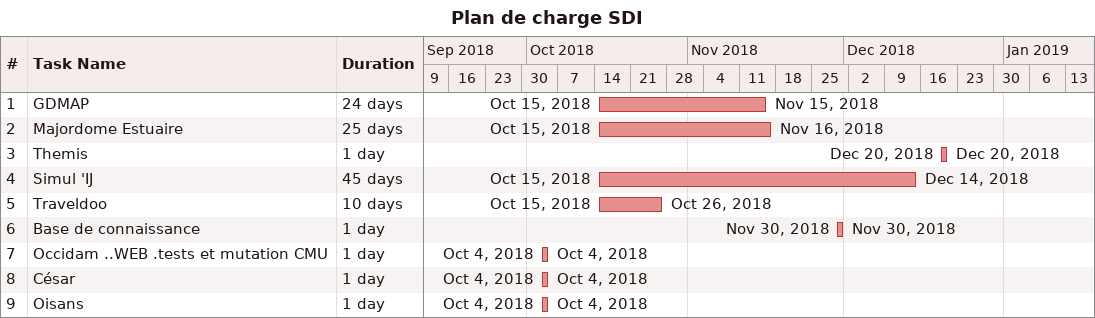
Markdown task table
Plan de charge SDI

| ID | Task | Duration | Start | Finish |
|---|---|---|---|---|
| 1 | GDMAP | 24d | 2018-10-15 | 2018-11-15 |
| 2 | Majordome Estuaire | 25d | 2018-10-15 | 2018-11-16 |
| 3 | Themis | 1d | 2018-12-20 | 2018-12-20 |
| 4 | Simul 'IJ | 45d | 2018-10-15 | 2018-12-14 |
| 5 | Traveldoo | 10d | 2018-10-15 | 2018-10-26 |
| 6 | Base de connaissance | 1d | 2018-11-30 | 2018-11-30 |
| 7 | Occidam ..WEB .tests et mutation CMU | 1d | 2018-10-04 | 2018-10-04 |
| 8 | César | 1d | 2018-10-04 | 2018-10-04 |
| 9 | Oisans | 1d | 2018-10-04 | 2018-10-04 |
